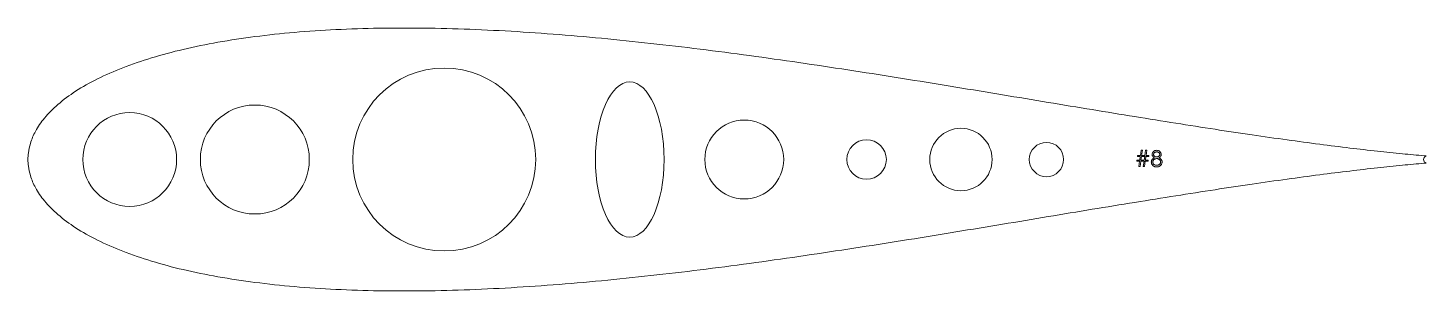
# Model space of a CAD drawing. Header units: inches. Extents: x 3.29 to 7.71, y 4.95 to 5.79.
import ezdxf

# ---------------------------------------------------------------- set-up
doc = ezdxf.new("R2010")
doc.units = ezdxf.units.IN
doc.header["$MEASUREMENT"] = 0

msp = doc.modelspace()

# ---------------------------------------------------------------- linework, layer by layer
at = {"color": 5, "linetype": 'Continuous', "lineweight": 0, "flags": 128}
for points in [[(6.8344, 5.3678), (6.8344, 5.3646), (6.8344, 5.3646), (6.8249, 5.3646), (6.8249, 5.3646), (6.8223, 5.3473), (6.8223, 5.3473), (6.8184, 5.3473), (6.8184, 5.3473), (6.821, 5.3646), (6.821, 5.3646), (6.8108, 5.3646), (6.8108, 5.3646), (6.8082, 5.3473), (6.8082, 5.3473), (6.8043, 5.3473), (6.8043, 5.3473), (6.8069, 5.3646), (6.8069, 5.3646), (6.7985, 5.3646), (6.7985, 5.3646), (6.7985, 5.3678), (6.7985, 5.3678), (6.8074, 5.3678), (6.8074, 5.3678), (6.8091, 5.3793), (6.8091, 5.3793), (6.7998, 5.3793), (6.7998, 5.3793), (6.7998, 5.3825), (6.7998, 5.3825), (6.8096, 5.3825), (6.8096, 5.3825), (6.812, 5.3985), (6.812, 5.3985), (6.8158, 5.3985), (6.8158, 5.3985), (6.8134, 5.3825), (6.8134, 5.3825), (6.8237, 5.3825), (6.8237, 5.3825), (6.8261, 5.3985), (6.8261, 5.3985), (6.83, 5.3985), (6.83, 5.3985), (6.8275, 5.3825), (6.8275, 5.3825), (6.8357, 5.3825), (6.8357, 5.3825), (6.8357, 5.3793), (6.8357, 5.3793), (6.8271, 5.3793), (6.8271, 5.3793), (6.8253, 5.3678), (6.8253, 5.3678), (6.8344, 5.3678)], [(6.8232, 5.3793), (6.813, 5.3793), (6.813, 5.3793), (6.8112, 5.3678), (6.8112, 5.3678), (6.8215, 5.3678), (6.8215, 5.3678), (6.8232, 5.3793)], [(6.8683, 5.3751), (6.8696, 5.3745), (6.8707, 5.3738), (6.8717, 5.3731), (6.8727, 5.3724), (6.8736, 5.3716), (6.8744, 5.3709), (6.8751, 5.3701), (6.8757, 5.3693), (6.8762, 5.3684), (6.8767, 5.3676), (6.8771, 5.3667), (6.8774, 5.3658), (6.8777, 5.3648), (6.8779, 5.3639), (6.878, 5.3629), (6.878, 5.3618), (6.878, 5.3618), (6.8779, 5.3604), (6.8778, 5.359), (6.8775, 5.3576), (6.8771, 5.3563), (6.8765, 5.355), (6.8759, 5.3538), (6.8751, 5.3526), (6.8742, 5.3515), (6.8742, 5.3515), (6.873, 5.3502), (6.8717, 5.3491), (6.8702, 5.3481), (6.8686, 5.3473), (6.8669, 5.3467), (6.865, 5.3463), (6.863, 5.3461), (6.8609, 5.346), (6.8609, 5.346), (6.8589, 5.3461), (6.857, 5.3463), (6.8553, 5.3467), (6.8536, 5.3472), (6.8521, 5.3479), (6.8507, 5.3487), (6.8495, 5.3497), (6.8483, 5.3508), (6.8473, 5.352), (6.8464, 5.3533), (6.8457, 5.3545), (6.8451, 5.3559), (6.8446, 5.3572), (6.8443, 5.3586), (6.8441, 5.36), (6.844, 5.3614), (6.844, 5.3614), (6.8441, 5.3625), (6.8442, 5.3635), (6.8444, 5.3645), (6.8446, 5.3654), (6.8449, 5.3664), (6.8453, 5.3673), (6.8458, 5.3682), (6.8464, 5.3691), (6.847, 5.3699), (6.8477, 5.3707), (6.8485, 5.3715), (6.8494, 5.3723), (6.8504, 5.373), (6.8515, 5.3737), (6.8526, 5.3744), (6.8539, 5.3751), (6.8539, 5.3751), (6.8522, 5.3761), (6.8507, 5.3772), (6.8495, 5.3784), (6.8484, 5.3798), (6.8476, 5.3812), (6.8471, 5.3826), (6.8467, 5.3841), (6.8466, 5.3857), (6.8466, 5.3857), (6.8467, 5.3873), (6.8471, 5.3889), (6.8477, 5.3904), (6.8485, 5.392), (6.8496, 5.3934), (6.8508, 5.3947), (6.8523, 5.3958), (6.8539, 5.3968), (6.8556, 5.3976), (6.8574, 5.3981), (6.8593, 5.3984), (6.8613, 5.3985), (6.8613, 5.3985), (6.8632, 5.3984), (6.865, 5.3981), (6.8667, 5.3975), (6.8684, 5.3968), (6.87, 5.3958), (6.8713, 5.3947), (6.8725, 5.3934), (6.8736, 5.3919), (6.8744, 5.3904), (6.875, 5.3888), (6.8753, 5.3872), (6.8754, 5.3856), (6.8754, 5.3856), (6.8753, 5.3839), (6.875, 5.3824), (6.8744, 5.381), (6.8737, 5.3796), (6.8727, 5.3784), (6.8715, 5.3772), (6.87, 5.3761), (6.8683, 5.3751)], [(6.8613, 5.3723), (6.86, 5.3722), (6.8587, 5.372), (6.8575, 5.3718), (6.8563, 5.3714), (6.8552, 5.371), (6.8541, 5.3704), (6.8531, 5.3697), (6.8522, 5.369), (6.8513, 5.3681), (6.8506, 5.3672), (6.85, 5.3663), (6.8494, 5.3654), (6.849, 5.3644), (6.8488, 5.3634), (6.8486, 5.3623), (6.8485, 5.3613), (6.8485, 5.3613), (6.8486, 5.3599), (6.8489, 5.3586), (6.8494, 5.3574), (6.8501, 5.3561), (6.8509, 5.355), (6.852, 5.354), (6.8531, 5.3531), (6.8545, 5.3524), (6.8559, 5.3518), (6.8575, 5.3514), (6.8592, 5.3512), (6.861, 5.3511), (6.861, 5.3511), (6.8624, 5.3512), (6.8637, 5.3513), (6.865, 5.3516), (6.8661, 5.3519), (6.8672, 5.3523), (6.8683, 5.3529), (6.8692, 5.3535), (6.8701, 5.3543), (6.8709, 5.3551), (6.8716, 5.3559), (6.8722, 5.3568), (6.8727, 5.3577), (6.873, 5.3587), (6.8733, 5.3597), (6.8735, 5.3607), (6.8735, 5.3617), (6.8735, 5.3617), (6.8735, 5.3628), (6.8733, 5.3637), (6.873, 5.3647), (6.8726, 5.3656), (6.8721, 5.3665), (6.8715, 5.3674), (6.8708, 5.3682), (6.8699, 5.3691), (6.869, 5.3698), (6.8681, 5.3705), (6.867, 5.371), (6.866, 5.3715), (6.8649, 5.3718), (6.8637, 5.3721), (6.8625, 5.3722), (6.8613, 5.3723)], [(6.861, 5.3934), (6.8599, 5.3934), (6.8589, 5.3933), (6.858, 5.3931), (6.8571, 5.3928), (6.8562, 5.3925), (6.8554, 5.3921), (6.8546, 5.3916), (6.8539, 5.3911), (6.8532, 5.3905), (6.8527, 5.3899), (6.8522, 5.3893), (6.8518, 5.3886), (6.8515, 5.3879), (6.8513, 5.3872), (6.8511, 5.3864), (6.8511, 5.3856), (6.8511, 5.3856), (6.8511, 5.3849), (6.8513, 5.3841), (6.8515, 5.3834), (6.8518, 5.3826), (6.8523, 5.3819), (6.8528, 5.3813), (6.8534, 5.3806), (6.8541, 5.3799), (6.8549, 5.3793), (6.8557, 5.3788), (6.8565, 5.3784), (6.8574, 5.378), (6.8583, 5.3777), (6.8592, 5.3775), (6.8602, 5.3774), (6.8612, 5.3774), (6.8612, 5.3774), (6.8625, 5.3775), (6.8637, 5.3777), (6.8649, 5.378), (6.8661, 5.3785), (6.8672, 5.3792), (6.8681, 5.3799), (6.869, 5.3807), (6.8697, 5.3817), (6.8702, 5.3827), (6.8706, 5.3837), (6.8709, 5.3847), (6.871, 5.3857), (6.871, 5.3857), (6.8709, 5.3864), (6.8708, 5.3871), (6.8706, 5.3878), (6.8703, 5.3885), (6.87, 5.3891), (6.8695, 5.3898), (6.869, 5.3904), (6.8684, 5.391), (6.8677, 5.3916), (6.867, 5.392), (6.8662, 5.3925), (6.8653, 5.3928), (6.8643, 5.3931), (6.8633, 5.3933), (6.8622, 5.3934), (6.861, 5.3934)]]:
    msp.add_lwpolyline(points, dxfattribs=at)
at = {"color": 1, "linetype": 'Continuous', "lineweight": 0}
for centre, radius in [((4.6046, 5.3694), 0.2897), ((4.0049, 5.3694), 0.1725), ((3.6087, 5.3694), 0.1485), ((5.5549, 5.3694), 0.125), ((6.241, 5.3694), 0.0988), ((5.9424, 5.3694), 0.0625), ((6.512, 5.3694), 0.0544)]:
    msp.add_circle(centre, radius, dxfattribs=at)
msp.add_arc((7.7186, 5.3694), 0.0123, 111.828, 248.0653, dxfattribs=at)
msp.add_ellipse((5.1923, 5.3694), major_axis=(0, -0.2459), ratio=0.442685, dxfattribs=at)
msp.add_open_spline([(7.7141, 5.3808), (7.7123, 5.381), (7.6872, 5.3831), (7.636, 5.3878), (7.5573, 5.396), (7.4701, 5.406), (7.3747, 5.418), (7.2715, 5.4319), (7.1609, 5.4477), (7.0436, 5.4653), (6.9198, 5.4846), (6.7902, 5.5054), (6.6553, 5.5275), (6.5157, 5.5507), (6.3719, 5.5746), (6.2244, 5.599), (6.074, 5.6234), (5.9211, 5.6476), (5.7665, 5.671), (5.6106, 5.6934), (5.4542, 5.7143), (5.2979, 5.7332), (5.1423, 5.7499), (4.9882, 5.7639), (4.8362, 5.7748), (4.6869, 5.7823), (4.5412, 5.7861), (4.3996, 5.7859), (4.263, 5.7816), (4.132, 5.7729), (4.0074, 5.7598), (3.89, 5.7421), (3.7805, 5.7198), (3.6798, 5.6931), (3.5887, 5.6621), (3.5081, 5.627), (3.4391, 5.5884), (3.3825, 5.5469), (3.3394, 5.5041), (3.3103, 5.462), (3.294, 5.4241), (3.2874, 5.3937), (3.2859, 5.3694), (3.2874, 5.3452), (3.294, 5.3148), (3.3103, 5.2768), (3.3394, 5.2348), (3.3825, 5.1919), (3.4391, 5.1505), (3.5081, 5.1119), (3.5887, 5.0768), (3.6798, 5.0458), (3.7805, 5.019), (3.89, 4.9968), (4.0074, 4.9791), (4.132, 4.9659), (4.263, 4.9573), (4.3996, 4.9529), (4.5412, 4.9528), (4.6869, 4.9566), (4.8362, 4.9641), (4.9882, 4.975), (5.1423, 4.989), (5.2979, 5.0056), (5.4542, 5.0246), (5.6106, 5.0455), (5.7665, 5.0678), (5.9211, 5.0913), (6.074, 5.1154), (6.2244, 5.1399), (6.3719, 5.1642), (6.5157, 5.1882), (6.6553, 5.2114), (6.7902, 5.2335), (6.9198, 5.2543), (7.0436, 5.2736), (7.1609, 5.2912), (7.2715, 5.307), (7.3747, 5.3209), (7.4701, 5.3328), (7.5573, 5.3429), (7.636, 5.3511), (7.6872, 5.3558), (7.7123, 5.3579), (7.714, 5.3581)], degree=3, knots=[0.0207176, 0.0207176, 0.0207176, 0.0207176, 0.0212709, 0.0285526, 0.0367807, 0.0459201, 0.0559318, 0.0667729, 0.0783971, 0.0907548, 0.1037932, 0.1174564, 0.1316862, 0.1464217, 0.1616, 0.1771561, 0.1930237, 0.2091348, 0.2254206, 0.2418116, 0.2582376, 0.2746286, 0.2909143, 0.3070252, 0.3228925, 0.3384483, 0.3536262, 0.3683612, 0.3825904, 0.396253, 0.4092904, 0.421647, 0.4332699, 0.4441092, 0.4541186, 0.4632551, 0.4714791, 0.4787553, 0.4850523, 0.490344, 0.4946098, 0.4978332, 0.5, 0.5021668, 0.5053902, 0.509656, 0.5149477, 0.5212447, 0.5285209, 0.5367449, 0.5458814, 0.5558908, 0.5667301, 0.578353, 0.5907096, 0.603747, 0.6174096, 0.6316388, 0.6463738, 0.6615517, 0.6771075, 0.6929748, 0.7090857, 0.7253714, 0.7417624, 0.7581884, 0.7745794, 0.7908652, 0.8069763, 0.8228439, 0.8384, 0.8535783, 0.8683138, 0.8825436, 0.8962068, 0.9092452, 0.9216029, 0.9332271, 0.9440682, 0.9540799, 0.9632193, 0.9714474, 0.9787291, 0.9792802, 0.9792802, 0.9792802, 0.9792802], dxfattribs=at)

doc.saveas('drawing.dxf')
